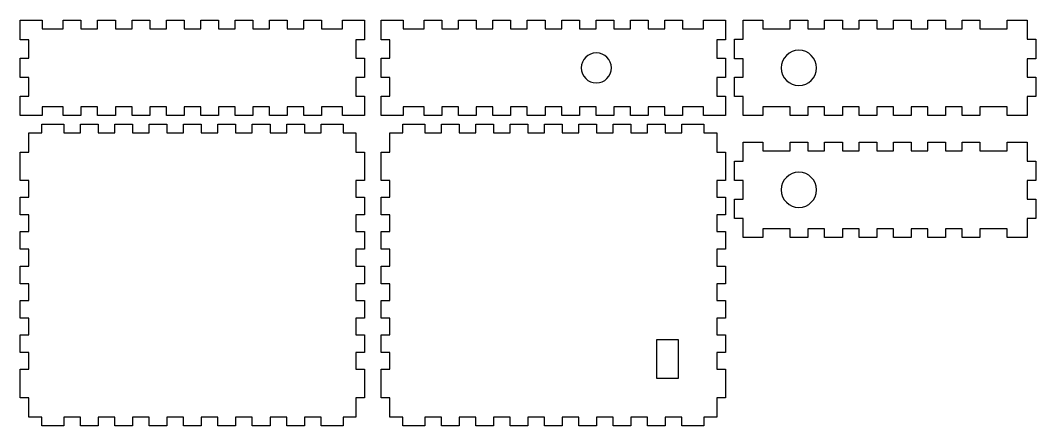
# Model space of a CAD drawing. Header units: inches. Extents: x 2 to 239, y 6 to 100.
import ezdxf

# ---------------------------------------------------------------- set-up
doc = ezdxf.new("R2010")
doc.units = ezdxf.units.IN
doc.header["$MEASUREMENT"] = 0
doc.layers.add('_U+30EC_U+30A4_U+30E4_U+30FC 1', color=7, linetype='Continuous')

# ---------------------------------------------------------------- blocks, each defined once
blk = doc.blocks.new('block 2')
at = {"layer": '_U+30EC_U+30A4_U+30E4_U+30FC 1', "color": 1, "lineweight": 25, "true_color": 0xff0000}
blk.add_lwpolyline([(2.47, 100.35), (7.59, 100.35), (7.59, 98.35), (12.47, 98.35), (12.47, 100.35), (16.59, 100.35), (16.59, 98.35), (20.47, 98.35), (20.47, 100.35), (24.59, 100.35), (24.59, 98.35), (28.47, 98.35), (28.47, 100.35), (32.59, 100.35), (32.59, 98.35), (36.47, 98.35), (36.47, 100.35), (40.59, 100.35), (40.59, 98.35), (44.47, 98.35), (44.47, 100.35), (48.59, 100.35), (48.59, 98.35), (52.47, 98.35), (52.47, 100.35), (56.59, 100.35), (56.59, 98.35), (60.47, 98.35), (60.47, 100.35), (64.59, 100.35), (64.59, 98.35), (68.47, 98.35), (68.47, 100.35), (72.59, 100.35), (72.59, 98.35), (77.47, 98.35), (77.47, 100.35), (82.59, 100.35), (82.59, 95.83), (80.59, 95.83), (80.59, 91.55), (82.59, 91.55), (82.59, 87.03), (80.59, 87.03), (80.59, 82.75), (82.59, 82.75), (82.59, 78.23), (77.47, 78.23), (77.47, 80.23), (72.59, 80.23), (72.59, 78.23), (68.47, 78.23), (68.47, 80.23), (64.59, 80.23), (64.59, 78.23), (60.47, 78.23), (60.47, 80.23), (56.59, 80.23), (56.59, 78.23), (52.47, 78.23), (52.47, 80.23), (48.59, 80.23), (48.59, 78.23), (44.47, 78.23), (44.47, 80.23), (40.59, 80.23), (40.59, 78.23), (36.47, 78.23), (36.47, 80.23), (32.59, 80.23), (32.59, 78.23), (28.47, 78.23), (28.47, 80.23), (24.59, 80.23), (24.59, 78.23), (20.47, 78.23), (20.47, 80.23), (16.59, 80.23), (16.59, 78.23), (12.47, 78.23), (12.47, 80.23), (7.59, 80.23), (7.59, 78.23), (2.47, 78.23), (2.47, 82.75), (4.47, 82.75), (4.47, 87.03), (2.47, 87.03), (2.47, 91.55), (4.47, 91.55), (4.47, 95.83), (2.47, 95.83), (2.47, 100.35)], dxfattribs=at)
blk = doc.blocks.new('block 3')
at = {"layer": '_U+30EC_U+30A4_U+30E4_U+30FC 1', "color": 1, "lineweight": 25, "true_color": 0xff0000}
blk.add_lwpolyline([(86.47, 100.35), (91.59, 100.35), (91.59, 98.35), (96.47, 98.35), (96.47, 100.35), (100.59, 100.35), (100.59, 98.35), (104.47, 98.35), (104.47, 100.35), (108.59, 100.35), (108.59, 98.35), (112.47, 98.35), (112.47, 100.35), (116.59, 100.35), (116.59, 98.35), (120.47, 98.35), (120.47, 100.35), (124.59, 100.35), (124.59, 98.35), (128.47, 98.35), (128.47, 100.35), (132.59, 100.35), (132.59, 98.35), (136.47, 98.35), (136.47, 100.35), (140.59, 100.35), (140.59, 98.35), (144.47, 98.35), (144.47, 100.35), (148.59, 100.35), (148.59, 98.35), (152.47, 98.35), (152.47, 100.35), (156.59, 100.35), (156.59, 98.35), (161.47, 98.35), (161.47, 100.35), (166.59, 100.35), (166.59, 95.83), (164.59, 95.83), (164.59, 91.55), (166.59, 91.55), (166.59, 87.03), (164.59, 87.03), (164.59, 82.75), (166.59, 82.75), (166.59, 78.23), (161.47, 78.23), (161.47, 80.23), (156.59, 80.23), (156.59, 78.23), (152.47, 78.23), (152.47, 80.23), (148.59, 80.23), (148.59, 78.23), (144.47, 78.23), (144.47, 80.23), (140.59, 80.23), (140.59, 78.23), (136.47, 78.23), (136.47, 80.23), (132.59, 80.23), (132.59, 78.23), (128.47, 78.23), (128.47, 80.23), (124.59, 80.23), (124.59, 78.23), (120.47, 78.23), (120.47, 80.23), (116.59, 80.23), (116.59, 78.23), (112.47, 78.23), (112.47, 80.23), (108.59, 80.23), (108.59, 78.23), (104.47, 78.23), (104.47, 80.23), (100.59, 80.23), (100.59, 78.23), (96.47, 78.23), (96.47, 80.23), (91.59, 80.23), (91.59, 78.23), (86.47, 78.23), (86.47, 82.75), (88.47, 82.75), (88.47, 87.03), (86.47, 87.03), (86.47, 91.55), (88.47, 91.55), (88.47, 95.83), (86.47, 95.83), (86.47, 100.35)], dxfattribs=at)
blk = doc.blocks.new('block 4')
at = {"layer": '_U+30EC_U+30A4_U+30E4_U+30FC 1', "color": 1, "lineweight": 25, "true_color": 0xff0000}
blk.add_lwpolyline([(170.67, 100.35), (175.29, 100.35), (175.29, 98.35), (181.67, 98.35), (181.67, 100.35), (185.79, 100.35), (185.79, 98.35), (189.67, 98.35), (189.67, 100.35), (193.79, 100.35), (193.79, 98.35), (197.67, 98.35), (197.67, 100.35), (201.79, 100.35), (201.79, 98.35), (205.67, 98.35), (205.67, 100.35), (209.79, 100.35), (209.79, 98.35), (213.67, 98.35), (213.67, 100.35), (217.79, 100.35), (217.79, 98.35), (221.67, 98.35), (221.67, 100.35), (225.79, 100.35), (225.79, 98.35), (232.17, 98.35), (232.17, 100.35), (236.79, 100.35), (236.79, 95.95), (238.79, 95.95), (238.79, 91.43), (236.79, 91.43), (236.79, 87.15), (238.79, 87.15), (238.79, 82.63), (236.79, 82.63), (236.79, 78.23), (232.17, 78.23), (232.17, 80.23), (225.79, 80.23), (225.79, 78.23), (221.67, 78.23), (221.67, 80.23), (217.79, 80.23), (217.79, 78.23), (213.67, 78.23), (213.67, 80.23), (209.79, 80.23), (209.79, 78.23), (205.67, 78.23), (205.67, 80.23), (201.79, 80.23), (201.79, 78.23), (197.67, 78.23), (197.67, 80.23), (193.79, 80.23), (193.79, 78.23), (189.67, 78.23), (189.67, 80.23), (185.79, 80.23), (185.79, 78.23), (181.67, 78.23), (181.67, 80.23), (175.29, 80.23), (175.29, 78.23), (170.67, 78.23), (170.67, 82.63), (168.67, 82.63), (168.67, 87.15), (170.67, 87.15), (170.67, 91.43), (168.67, 91.43), (168.67, 95.95), (170.67, 95.95), (170.67, 100.35)], dxfattribs=at)
blk = doc.blocks.new('block 5')
at = {"layer": '_U+30EC_U+30A4_U+30E4_U+30FC 1', "color": 1, "lineweight": 25, "true_color": 0xff0000}
blk.add_lwpolyline([(170.67, 72), (175.29, 72), (175.29, 70), (181.67, 70), (181.67, 72), (185.79, 72), (185.79, 70), (189.67, 70), (189.67, 72), (193.79, 72), (193.79, 70), (197.67, 70), (197.67, 72), (201.79, 72), (201.79, 70), (205.67, 70), (205.67, 72), (209.79, 72), (209.79, 70), (213.67, 70), (213.67, 72), (217.79, 72), (217.79, 70), (221.67, 70), (221.67, 72), (225.79, 72), (225.79, 70), (232.17, 70), (232.17, 72), (236.79, 72), (236.79, 67.6), (238.79, 67.6), (238.79, 63.08), (236.79, 63.08), (236.79, 58.8), (238.79, 58.8), (238.79, 54.28), (236.79, 54.28), (236.79, 49.88), (232.17, 49.88), (232.17, 51.88), (225.79, 51.88), (225.79, 49.88), (221.67, 49.88), (221.67, 51.88), (217.79, 51.88), (217.79, 49.88), (213.67, 49.88), (213.67, 51.88), (209.79, 51.88), (209.79, 49.88), (205.67, 49.88), (205.67, 51.88), (201.79, 51.88), (201.79, 49.88), (197.67, 49.88), (197.67, 51.88), (193.79, 51.88), (193.79, 49.88), (189.67, 49.88), (189.67, 51.88), (185.79, 51.88), (185.79, 49.88), (181.67, 49.88), (181.67, 51.88), (175.29, 51.88), (175.29, 49.88), (170.67, 49.88), (170.67, 54.28), (168.67, 54.28), (168.67, 58.8), (170.67, 58.8), (170.67, 63.08), (168.67, 63.08), (168.67, 67.6), (170.67, 67.6), (170.67, 72)], dxfattribs=at)
blk = doc.blocks.new('block 6')
at = {"layer": '_U+30EC_U+30A4_U+30E4_U+30FC 1', "color": 1, "lineweight": 25, "true_color": 0xff0000}
blk.add_lwpolyline([(4.47, 74.23), (7.47, 74.23), (7.47, 76.23), (12.59, 76.23), (12.59, 74.23), (16.47, 74.23), (16.47, 76.23), (20.59, 76.23), (20.59, 74.23), (24.47, 74.23), (24.47, 76.23), (28.59, 76.23), (28.59, 74.23), (32.47, 74.23), (32.47, 76.23), (36.59, 76.23), (36.59, 74.23), (40.47, 74.23), (40.47, 76.23), (44.59, 76.23), (44.59, 74.23), (48.47, 74.23), (48.47, 76.23), (52.59, 76.23), (52.59, 74.23), (56.47, 74.23), (56.47, 76.23), (60.59, 76.23), (60.59, 74.23), (64.47, 74.23), (64.47, 76.23), (68.59, 76.23), (68.59, 74.23), (72.47, 74.23), (72.47, 76.23), (77.59, 76.23), (77.59, 74.23), (80.59, 74.23), (80.59, 69.73), (82.59, 69.73), (82.59, 63.11), (80.59, 63.11), (80.59, 59.23), (82.59, 59.23), (82.59, 55.11), (80.59, 55.11), (80.59, 51.23), (82.59, 51.23), (82.59, 47.11), (80.59, 47.11), (80.59, 43.23), (82.59, 43.23), (82.59, 39.11), (80.59, 39.11), (80.59, 35.23), (82.59, 35.23), (82.59, 31.11), (80.59, 31.11), (80.59, 27.23), (82.59, 27.23), (82.59, 23.11), (80.59, 23.11), (80.59, 19.23), (82.59, 19.23), (82.59, 12.61), (80.59, 12.61), (80.59, 8.11), (77.59, 8.11), (77.59, 6.11), (72.47, 6.11), (72.47, 8.11), (68.59, 8.11), (68.59, 6.11), (64.47, 6.11), (64.47, 8.11), (60.59, 8.11), (60.59, 6.11), (56.47, 6.11), (56.47, 8.11), (52.59, 8.11), (52.59, 6.11), (48.47, 6.11), (48.47, 8.11), (44.59, 8.11), (44.59, 6.11), (40.47, 6.11), (40.47, 8.11), (36.59, 8.11), (36.59, 6.11), (32.47, 6.11), (32.47, 8.11), (28.59, 8.11), (28.59, 6.11), (24.47, 6.11), (24.47, 8.11), (20.59, 8.11), (20.59, 6.11), (16.47, 6.11), (16.47, 8.11), (12.59, 8.11), (12.59, 6.11), (7.47, 6.11), (7.47, 8.11), (4.47, 8.11), (4.47, 12.61), (2.47, 12.61), (2.47, 19.23), (4.47, 19.23), (4.47, 23.11), (2.47, 23.11), (2.47, 27.23), (4.47, 27.23), (4.47, 31.11), (2.47, 31.11), (2.47, 35.23), (4.47, 35.23), (4.47, 39.11), (2.47, 39.11), (2.47, 43.23), (4.47, 43.23), (4.47, 47.11), (2.47, 47.11), (2.47, 51.23), (4.47, 51.23), (4.47, 55.11), (2.47, 55.11), (2.47, 59.23), (4.47, 59.23), (4.47, 63.11), (2.47, 63.11), (2.47, 69.73), (4.47, 69.73), (4.47, 74.23)], dxfattribs=at)
blk = doc.blocks.new('block 7')
at = {"layer": '_U+30EC_U+30A4_U+30E4_U+30FC 1', "color": 1, "lineweight": 25, "true_color": 0xff0000}
blk.add_lwpolyline([(88.47, 74.23), (91.47, 74.23), (91.47, 76.23), (96.59, 76.23), (96.59, 74.23), (100.47, 74.23), (100.47, 76.23), (104.59, 76.23), (104.59, 74.23), (108.47, 74.23), (108.47, 76.23), (112.59, 76.23), (112.59, 74.23), (116.47, 74.23), (116.47, 76.23), (120.59, 76.23), (120.59, 74.23), (124.47, 74.23), (124.47, 76.23), (128.59, 76.23), (128.59, 74.23), (132.47, 74.23), (132.47, 76.23), (136.59, 76.23), (136.59, 74.23), (140.47, 74.23), (140.47, 76.23), (144.59, 76.23), (144.59, 74.23), (148.47, 74.23), (148.47, 76.23), (152.59, 76.23), (152.59, 74.23), (156.47, 74.23), (156.47, 76.23), (161.59, 76.23), (161.59, 74.23), (164.59, 74.23), (164.59, 69.73), (166.59, 69.73), (166.59, 63.11), (164.59, 63.11), (164.59, 59.23), (166.59, 59.23), (166.59, 55.11), (164.59, 55.11), (164.59, 51.23), (166.59, 51.23), (166.59, 47.11), (164.59, 47.11), (164.59, 43.23), (166.59, 43.23), (166.59, 39.11), (164.59, 39.11), (164.59, 35.23), (166.59, 35.23), (166.59, 31.11), (164.59, 31.11), (164.59, 27.23), (166.59, 27.23), (166.59, 23.11), (164.59, 23.11), (164.59, 19.23), (166.59, 19.23), (166.59, 12.61), (164.59, 12.61), (164.59, 8.11), (161.59, 8.11), (161.59, 6.11), (156.47, 6.11), (156.47, 8.11), (152.59, 8.11), (152.59, 6.11), (148.47, 6.11), (148.47, 8.11), (144.59, 8.11), (144.59, 6.11), (140.47, 6.11), (140.47, 8.11), (136.59, 8.11), (136.59, 6.11), (132.47, 6.11), (132.47, 8.11), (128.59, 8.11), (128.59, 6.11), (124.47, 6.11), (124.47, 8.11), (120.59, 8.11), (120.59, 6.11), (116.47, 6.11), (116.47, 8.11), (112.59, 8.11), (112.59, 6.11), (108.47, 6.11), (108.47, 8.11), (104.59, 8.11), (104.59, 6.11), (100.47, 6.11), (100.47, 8.11), (96.59, 8.11), (96.59, 6.11), (91.47, 6.11), (91.47, 8.11), (88.47, 8.11), (88.47, 12.61), (86.47, 12.61), (86.47, 19.23), (88.47, 19.23), (88.47, 23.11), (86.47, 23.11), (86.47, 27.23), (88.47, 27.23), (88.47, 31.11), (86.47, 31.11), (86.47, 35.23), (88.47, 35.23), (88.47, 39.11), (86.47, 39.11), (86.47, 43.23), (88.47, 43.23), (88.47, 47.11), (86.47, 47.11), (86.47, 51.23), (88.47, 51.23), (88.47, 55.11), (86.47, 55.11), (86.47, 59.23), (88.47, 59.23), (88.47, 63.11), (86.47, 63.11), (86.47, 69.73), (88.47, 69.73), (88.47, 74.23)], dxfattribs=at)

msp = doc.modelspace()

# ---------------------------------------------------------------- linework, layer by layer
at = {"layer": '_U+30EC_U+30A4_U+30E4_U+30FC 1', "color": 1, "lineweight": 25, "true_color": 0xff0000}
msp.add_lwpolyline([(155.59, 17.11), (150.59, 17.11), (150.59, 26.11), (155.59, 26.11), (155.59, 17.11)], dxfattribs=at)
for points in [[(140.03, 89.29), (140.03, 87.36), (138.46, 85.79), (136.53, 85.79), (134.6, 85.79), (133.03, 87.36), (133.03, 89.29), (133.03, 91.22), (134.6, 92.79), (136.53, 92.79), (138.46, 92.79), (140.03, 91.22), (140.03, 89.29)], [(187.77, 89.29), (187.77, 87.03), (185.93, 85.19), (183.67, 85.19), (181.41, 85.19), (179.57, 87.03), (179.57, 89.29), (179.57, 91.55), (181.41, 93.39), (183.67, 93.39), (185.93, 93.39), (187.77, 91.55), (187.77, 89.29)], [(187.77, 60.94), (187.77, 58.68), (185.93, 56.84), (183.67, 56.84), (181.41, 56.84), (179.57, 58.68), (179.57, 60.94), (179.57, 63.21), (181.41, 65.04), (183.67, 65.04), (185.93, 65.04), (187.77, 63.21), (187.77, 60.94)]]:
    msp.add_open_spline(points, degree=3, knots=[0, 0, 0, 0, 1, 1, 1, 2, 2, 2, 3, 3, 3, 4, 4, 4, 4], dxfattribs=at)

# ---------------------------------------------------------------- block references
at = {"layer": '_U+30EC_U+30A4_U+30E4_U+30FC 1'}
for name in ['block 2', 'block 3', 'block 4', 'block 6', 'block 7', 'block 5']:
    msp.add_blockref(name, (0, 0), dxfattribs=at)

doc.saveas('drawing.dxf')
